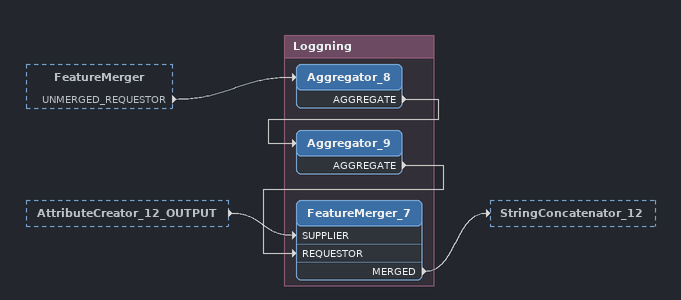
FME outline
FeatureMerger [outside]
    UNMERGED_REQUESTOR -> Aggregator_8
AttributeCreator_12_OUTPUT [outside]
    -> FeatureMerger_7 [SUPPLIER]

Bookmark: Loggning
Aggregator_8
    AGGREGATE -> Aggregator_9
Aggregator_9
    AGGREGATE -> FeatureMerger_7 [REQUESTOR]
FeatureMerger_7
    MERGED -> StringConcatenator_12
